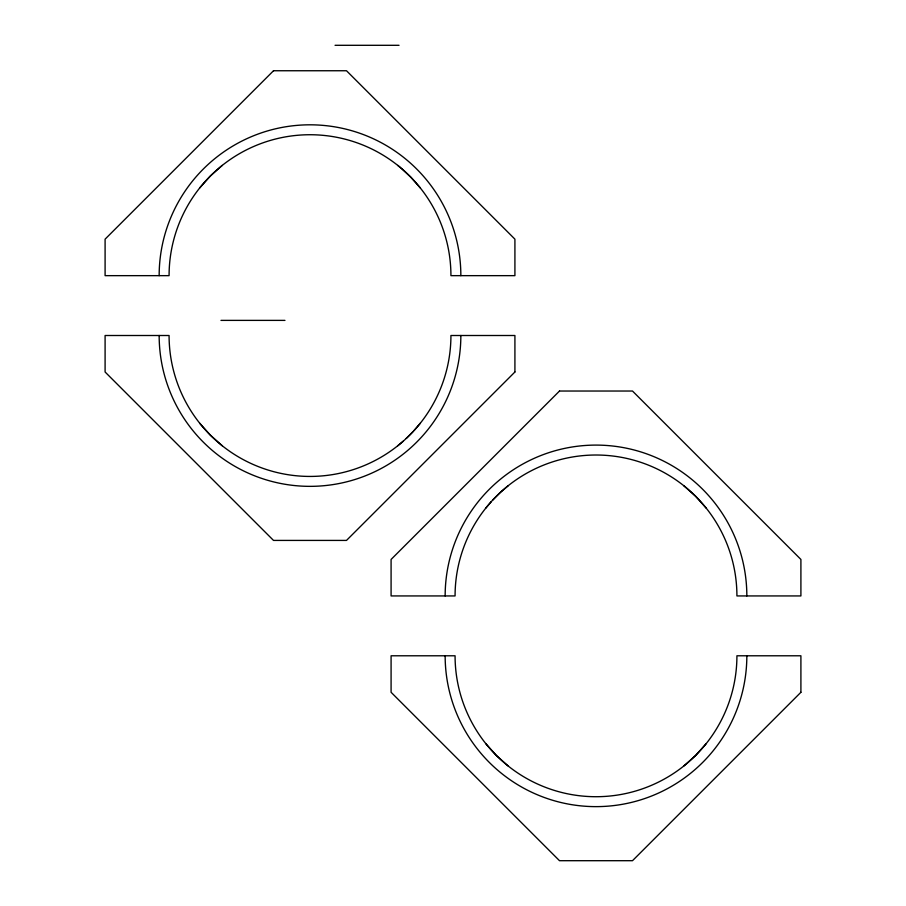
<?xml version="1.0" encoding="UTF-8"?>
<svg xmlns="http://www.w3.org/2000/svg" width="906" height="906" viewBox="0 0 906 906"><rect width="100%" height="100%" fill="white"/><g stroke="black" fill="none" stroke-linecap="round" stroke-linejoin="round"><path stroke-width="1.36" d="M199.762 187.87L210.362 176.002L222.219 165.413M420.248 423.295L413.929 430.678M485.763 508.141L491.199 501.72M706.182 743.633L695.638 755.434L683.792 766.023M492.638 500.157L500.214 492.581M412.932 431.754L406.262 438.436M500.746 492.083L508.198 485.707M403.17 441.233L397.791 445.741M335.05 45.3L399.036 45.3M220.973 320.384L284.96 320.384M397.791 165.413L400.611 167.723M683.792 485.707L695.638 496.295L706.227 508.141M222.219 445.741L210.362 435.152L199.762 423.295M508.141 765.978L496.341 755.434L485.763 743.588M401.392 168.38L410.792 177.157L420.248 187.87M460.848 335.503A150.849 150.849 0 0 1 310.011 486.352A150.849 150.849 0 0 1 159.162 335.503M159.162 275.651A150.849 150.849 0 0 1 310.011 124.813A150.849 150.849 0 0 1 460.848 275.651M445.152 595.933A150.849 150.849 0 0 1 595.989 445.095A150.849 150.849 0 0 1 746.838 595.933M746.838 655.785A150.849 150.849 0 0 1 595.989 806.634A150.849 150.849 0 0 1 445.152 655.785M273.51 70.747L105.096 239.161L105.096 275.651L169.082 275.651A140.928 140.928 0 0 1 310.011 134.734A140.928 140.928 0 0 1 450.928 275.651L514.914 275.651L514.914 239.161L346.5 70.747L273.51 70.747M514.914 371.992L346.5 540.418L273.51 540.418L105.096 371.992L105.096 335.503L169.082 335.503A140.928 140.928 0 0 0 310.011 476.431A140.928 140.928 0 0 0 450.928 335.503L514.914 335.503L514.914 371.992M559.5 391.03L391.086 559.444L391.086 595.933L455.072 595.933A140.928 140.928 0 0 1 595.989 455.016A140.928 140.928 0 0 1 736.918 595.933L800.904 595.933L800.904 559.444L632.49 391.03L559.5 391.03M800.904 692.286L632.49 860.7L559.5 860.7L391.086 692.286L391.086 655.785L455.072 655.785A140.928 140.928 0 0 0 595.989 796.714A140.928 140.928 0 0 0 736.918 655.785L800.904 655.785L800.904 692.286"/></g></svg>
